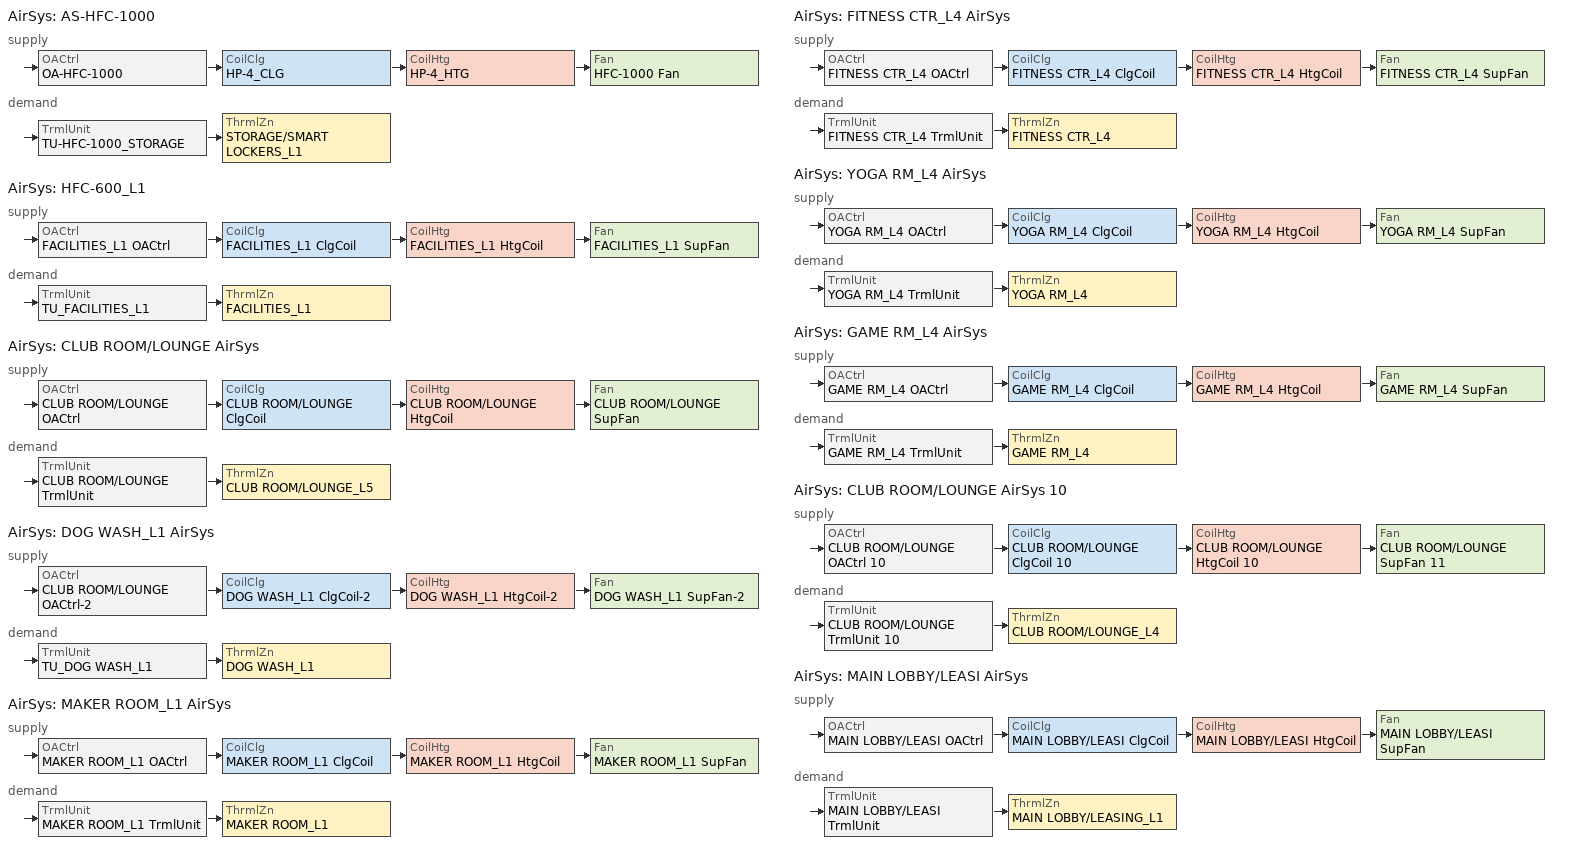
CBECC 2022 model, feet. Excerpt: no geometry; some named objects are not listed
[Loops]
AirSys 'AS-HFC-1000'
 supply: OACtrl 'OA-HFC-1000' > CoilClg 'HP-4_CLG' > CoilHtg 'HP-4_HTG' > Fan 'HFC-1000 Fan'
 demand: TrmlUnit 'TU-HFC-1000_STORAGE' > ThrmlZn 'STORAGE/SMART LOCKERS_L1'
AirSys 'HFC-600_L1'
 supply: OACtrl 'FACILITIES_L1 OACtrl' > CoilClg 'FACILITIES_L1 ClgCoil' > CoilHtg 'FACILITIES_L1 HtgCoil' > Fan 'FACILITIES_L1 SupFan'
 demand: TrmlUnit 'TU_FACILITIES_L1' > ThrmlZn 'FACILITIES_L1'
AirSys 'CLUB ROOM/LOUNGE AirSys'
 supply: OACtrl 'CLUB ROOM/LOUNGE OACtrl' > CoilClg 'CLUB ROOM/LOUNGE ClgCoil' > CoilHtg 'CLUB ROOM/LOUNGE HtgCoil' > Fan 'CLUB ROOM/LOUNGE SupFan'
 demand: TrmlUnit 'CLUB ROOM/LOUNGE TrmlUnit' > ThrmlZn 'CLUB ROOM/LOUNGE_L5'
AirSys 'DOG WASH_L1 AirSys'
 supply: OACtrl 'CLUB ROOM/LOUNGE OACtrl-2' > CoilClg 'DOG WASH_L1 ClgCoil-2' > CoilHtg 'DOG WASH_L1 HtgCoil-2' > Fan 'DOG WASH_L1 SupFan-2'
 demand: TrmlUnit 'TU_DOG WASH_L1' > ThrmlZn 'DOG WASH_L1'
AirSys 'MAKER ROOM_L1 AirSys'
 supply: OACtrl 'MAKER ROOM_L1 OACtrl' > CoilClg 'MAKER ROOM_L1 ClgCoil' > CoilHtg 'MAKER ROOM_L1 HtgCoil' > Fan 'MAKER ROOM_L1 SupFan'
 demand: TrmlUnit 'MAKER ROOM_L1 TrmlUnit' > ThrmlZn 'MAKER ROOM_L1'
AirSys 'FITNESS CTR_L4 AirSys'
 supply: OACtrl 'FITNESS CTR_L4 OACtrl' > CoilClg 'FITNESS CTR_L4 ClgCoil' > CoilHtg 'FITNESS CTR_L4 HtgCoil' > Fan 'FITNESS CTR_L4 SupFan'
 demand: TrmlUnit 'FITNESS CTR_L4 TrmlUnit' > ThrmlZn 'FITNESS CTR_L4'
AirSys 'YOGA RM_L4 AirSys'
 supply: OACtrl 'YOGA RM_L4 OACtrl' > CoilClg 'YOGA RM_L4 ClgCoil' > CoilHtg 'YOGA RM_L4 HtgCoil' > Fan 'YOGA RM_L4 SupFan'
 demand: TrmlUnit 'YOGA RM_L4 TrmlUnit' > ThrmlZn 'YOGA RM_L4'
AirSys 'GAME RM_L4 AirSys'
 supply: OACtrl 'GAME RM_L4 OACtrl' > CoilClg 'GAME RM_L4 ClgCoil' > CoilHtg 'GAME RM_L4 HtgCoil' > Fan 'GAME RM_L4 SupFan'
 demand: TrmlUnit 'GAME RM_L4 TrmlUnit' > ThrmlZn 'GAME RM_L4'
AirSys 'CLUB ROOM/LOUNGE AirSys 10'
 supply: OACtrl 'CLUB ROOM/LOUNGE OACtrl 10' > CoilClg 'CLUB ROOM/LOUNGE ClgCoil 10' > CoilHtg 'CLUB ROOM/LOUNGE HtgCoil 10' > Fan 'CLUB ROOM/LOUNGE SupFan 11'
 demand: TrmlUnit 'CLUB ROOM/LOUNGE TrmlUnit 10' > ThrmlZn 'CLUB ROOM/LOUNGE_L4'
AirSys 'MAIN LOBBY/LEASI AirSys'
 supply: OACtrl 'MAIN LOBBY/LEASI OACtrl' > CoilClg 'MAIN LOBBY/LEASI ClgCoil' > CoilHtg 'MAIN LOBBY/LEASI HtgCoil' > Fan 'MAIN LOBBY/LEASI SupFan'
 demand: TrmlUnit 'MAIN LOBBY/LEASI TrmlUnit' > ThrmlZn 'MAIN LOBBY/LEASING_L1'
[Proj]
60-21191-ACM-Mainplace Mall Parcel 3: GasType=None; NatGasAvail=0; EffMetric=SEER2/EER2/HSPF2; ZipCode=92705; DocAuthCompany=VCA Green; DocAuthAddress=1845 West Orangewood Ave Suite 310; DocAuthCity=Orange; DocAuthState=CA; DocAuthZipCode=92868; DocAuthPhone=714-363-4700; HVACAutoSizing=0; SolAccessRfArea=21429; ReducedPVReq=1
[Bldg]
<Name>MAINPLACE MALL PARCEL 3</Name>: BldgAz=360; AboveGrdStoryCnt=8
[ResProj]
60-21191-ACM-Mainplace Mall Parcel 3 2: StdDesignFuel_Ckg=Proposed; StdDesignFuel_Dry=Proposed; StdDesignFuel_HVAC=Electricity; StdDesignFuel_DHW=Proposed; StdDesignCompactDistrib=0; StdDesignDrnWtrHtRecov=0; StdDesignHPWHLocOverride=0; StdDesignWinPerfAdjust=0; StdDesignIAQFanPwr[1]=0.7
[ResZnGrp] FlrToFlrHgt=11; FlrToCeilingHgt=11
Name | Z
LB | 0
L1 | 11
[ResOtherZn] ozDHWSys=ResidentialDHWSystem 1; CeilingHeight=11; FloorHeight=11
Name | Type | SpcFunc | VentSpcFunc | ozHVACSystem | Area | Bottom | IAQOption | IAQFanRef[1] | DsgnOcc | DsgnOccNum | PrkgGarExhFlow | PrkgGarExhFanPwr | IAQFanRef[2] | IAQFanCnt[2]
ELEC 1_LB | Conditioned | Electrical, Mechanical, Telephone Rooms | General - Unoccupied | LG KUSAP241A | 319.326 | 0
ELEC 2_LB | Conditioned | Electrical, Mechanical, Telephone Rooms | General - Unoccupied | LG KUSAP361A | 373.085 | 0
ELEV 5_LB | Unconditioned | Unoccupied-Include in Gross Floor Area | NA |  | 82.6854 | 0 | Individual IAQ Fans
ELEV LOBBY_LB | Unconditioned | Lounge, Breakroom, or Waiting Area | Misc - All others |  | 169.147 | 0 | Individual IAQ Fans | SF 2-2 | 1 | 2
ELEVATOR 1_LB | Unconditioned | Unoccupied-Include in Gross Floor Area | NA |  | 149.826 | 0 | Individual IAQ Fans
ELEVATOR 2_LB | Unconditioned | Unoccupied-Include in Gross Floor Area | NA |  | 168.953 | 0 | Individual IAQ Fans
LOBBY_LB | Unconditioned | Lounge, Breakroom, or Waiting Area | Misc - All others |  | 459.863 | 0 |  | SF 1-5 | 1 | 5
MECH 1_LB | Unconditioned | Electrical, Mechanical, Telephone Rooms | General - Unoccupied |  | 333.031 | 0 | Individual IAQ Fans
MECH 2_LB | Unconditioned | Electrical, Mechanical, Telephone Rooms | General - Unoccupied |  | 331.332 | 0 | Individual IAQ Fans
MECH 3_LB | Unconditioned | Electrical, Mechanical, Telephone Rooms | General - Unoccupied |  | 425.811 | 0 | Individual IAQ Fans
MECH 4_LB | Unconditioned | Electrical, Mechanical, Telephone Rooms | General - Unoccupied |  | 673.643 | 0 | Individual IAQ Fans
PARKING_LB | Unconditioned | Parking Garage Area (Parking Zone and Ramps) | Exhaust - Parking garages |  | 79667.7 | 0 | Individual IAQ Fans |  |  |  | 120000 | 0.5
RES. STORAGE_LB | Unconditioned | Storage | General - Unoccupied |  | 221.319 | 0 | Individual IAQ Fans
STAIR 1_LB | Unconditioned | Stairwell | General - Unoccupied |  | 216.59 | 0 | Individual IAQ Fans
STAIR 2_LB | Unconditioned | Stairwell | General - Unoccupied |  | 199.944 | 0 | Individual IAQ Fans
BIKE/ MAINT_L1 | Unconditioned | Storage | Misc - All others |  | 523.436 | 11 | Individual IAQ Fans | SF 1-2 |  |  |  |  | EF 1-2
CORRIDOR 1_L1 | Unconditioned | Corridor Area | Residential - Common corridors |  | 621.69 | 11 | Individual IAQ Fans | COOK-100SQN12D_180 |  |  |  |  |  | 1
DOG WASH_L1 | Conditioned | All other |  | DOG WASH_L1 AirSys | 507.056 | 11
DOM WATER_L1 | Unconditioned | Electrical, Mechanical, Telephone Rooms | General - Unoccupied |  | 151.613 | 11 | Individual IAQ Fans
ELEC. 1_L1 | Unconditioned | Electrical, Mechanical, Telephone Rooms | General - Unoccupied |  | 82.4467 | 11 | Individual IAQ Fans
ELEC. 2_L1 | Unconditioned | Electrical, Mechanical, Telephone Rooms | General - Unoccupied |  | 520.554 | 11 | Individual IAQ Fans | COOK-100SQN12D
ELEV 5_L1 | Unconditioned | Unoccupied-Include in Gross Floor Area | NA |  | 82.6854 | 11 | Individual IAQ Fans
ELEVATOR 1_L1 | Unconditioned | Unoccupied-Include in Gross Floor Area | NA |  | 149.826 | 11 | Individual IAQ Fans
ELEVATOR 2_L1 | Unconditioned | Unoccupied-Include in Gross Floor Area | NA |  | 168.953 | 11 | Individual IAQ Fans
FACILITIES_L1 | Conditioned | Office Area (>250 square feet) |  | HFC-600_L1 | 884.5 | 11
FIRE PUMP RM_L1 | Unconditioned | Storage | Exhaust - Storage rooms, chemical |  | 248.437 | 11 | Individual IAQ Fans | COOK-100SQN12D
[ResSlabFlr]
Name | Area | Perimeter
SlabFlr : ELEC 1_LB | 319.326 | 0
SlabFlr : ELEC 2_LB | 373.085 | 0
SlabFlr : ELEV 5_LB | 82.6854 | 0
SlabFlr : ELEV LOBBY_LB | 169.147 | 0
SlabFlr : ELEVATOR 1_LB | 149.826 | 0
SlabFlr : ELEVATOR 2_LB | 168.953 | 0
SlabFlr : LOBBY_LB | 459.863 | 0
SlabFlr : MECH 1_LB | 333.031 | 0
SlabFlr : MECH 2_LB | 331.332 | 0
SlabFlr : MECH 3_LB | 425.811 | 0
SlabFlr : MECH 4_LB | 673.643 | 0
SlabFlr : PARKING_LB | 79667.7 | 0
SlabFlr : RES. STORAGE_LB | 221.319 | 0
SlabFlr : STAIR 1_LB | 216.59 | 0
SlabFlr : STAIR 2_LB | 199.944 | 0
SlabFlr : DOG WASH_L1 | 507.056 | 324.958
SlabFlr : IA1 1_L1 | 4453.14 | 2270.9
SlabFlr : IA1.3_L1 | 730.757 | 374.782
SlabFlr : IA2_L1 | 918.537 | 477.321
SlabFlr : IB1 1_L1 | 2261.79 | 906.687
[ResIntWall]
Name | Area | Construction | IsPartySurface | Outside
IntWall : ELEC 1_LB | 192.099 | Concrete Interior Wall | 1 | PARKING_LB
IntWall : ELEC 1_LB 2 | 222.595 | Concrete Interior Wall | 1 | PARKING_LB
IntWall : ELEC 1_LB 3 | 151.874 | Concrete Interior Wall | 1 | PARKING_LB
IntWall : ELEC 1_LB 4 | 120.123 | Concrete Interior Wall | 1 | PARKING_LB
IntWall : ELEC 1_LB 5 | 40.2251 | Concrete Interior Wall | 1 | PARKING_LB
IntWall : ELEC 1_LB 6 | 102.472 | Concrete Interior Wall | 1 | PARKING_LB
IntWall : ELEC 2_LB | 203.027 | Concrete Interior Wall | 1 | PARKING_LB
IntWall : ELEC 2_LB 2 | 239.618 | Concrete Interior Wall | 1 | PARKING_LB
IntWall : ELEC 2_LB 3 | 170.15 | Concrete Interior Wall | 1 | PARKING_LB
IntWall : ELEC 2_LB 4 | 106.629 | Concrete Interior Wall | 1 | PARKING_LB
IntWall : ELEC 2_LB 5 | 32.8773 | Concrete Interior Wall | 1 | PARKING_LB
IntWall : ELEC 2_LB 6 | 132.989 | Concrete Interior Wall | 1 | PARKING_LB
IntWall : ELEV 5_LB; IntWall : ELEV 5_LB 3 | 96.4774 | Concrete Interior Wall | 1 | PARKING_LB
IntWall : ELEV 5_LB 2; IntWall : ELEV 5_LB 4 | 103.702 | Concrete Interior Wall | 1 | PARKING_LB
IntWall : ELEV LOBBY_LB | 200.31 | Concrete Interior Wall | 1 | ELEVATOR 1_LB
IntWall : ELEV LOBBY_LB 2 | 200.31 | Concrete Interior Wall | 1 | PARKING_LB
IntWall : ELEV LOBBY_LB 3 | 102.176 | Concrete Interior Wall | 1 | PARKING_LB
IntWall : ELEVATOR 1_LB | 90.5046 | Concrete Interior Wall | 1 | PARKING_LB
IntWall : ELEVATOR 1_LB 2 | 200.31 | Concrete Interior Wall | 1 | STAIR 1_LB
IntWall : ELEVATOR 2_LB | 212.136 | Concrete Interior Wall | 1 | LOBBY_LB
IntWall : ELEVATOR 2_LB 2; IntWall : ELEVATOR 2_LB 3 | 96.3691 | Concrete Interior Wall | 1 | PARKING_LB
IntWall : ELEVATOR 2_LB 4; IntWall : PARKING_LB 7 | 212.136 | Concrete Interior Wall | 1 | STAIR 2_LB
IntWall : LOBBY_LB | 70.9478 | Concrete Interior Wall | 1 | PARKING_LB
IntWall : LOBBY_LB 2 | 78.4147 | Concrete Interior Wall | 1 | PARKING_LB
IntWall : LOBBY_LB 3 | 37.8901 | Concrete Interior Wall | 1 | PARKING_LB
IntWall : LOBBY_LB 4; IntWall : PARKING_LB 2 | 116.034 | Concrete Interior Wall | 1 | RES. STORAGE_LB
IntWall : MECH 1_LB | 206.149 | Concrete Interior Wall | 1 | PARKING_LB
IntWall : MECH 1_LB 2 | 195.474 | Concrete Interior Wall | 1 | PARKING_LB
IntWall : MECH 2_LB; IntWall : MECH 3_LB; IntWall : MECH 3_LB 2 | 201.252 | Concrete Interior Wall | 1 | PARKING_LB
IntWall : MECH 2_LB 2 | 199.209 | Concrete Interior Wall | 1 | PARKING_LB
IntWall : MECH 3_LB 3 | 256.013 | Concrete Interior Wall | 1 | PARKING_LB
IntWall : MECH 4_LB | 313.11 | Concrete Interior Wall | 1 | PARKING_LB
IntWall : MECH 4_LB 2 | 260.326 | Concrete Interior Wall | 1 | PARKING_LB
IntWall : PARKING_LB | 230.791 | Concrete Interior Wall | 1 | RES. STORAGE_LB
IntWall : PARKING_LB 3 | 76.4081 | Concrete Interior Wall | 1 | STAIR 1_LB
IntWall : PARKING_LB 4 | 59.3596 | Concrete Interior Wall | 1 | STAIR 1_LB
IntWall : PARKING_LB 5 | 123.902 | Concrete Interior Wall | 1 | STAIR 1_LB
IntWall : PARKING_LB 6 | 108.192 | Concrete Interior Wall | 1 | STAIR 1_LB
IntWall : PARKING_LB 8; IntWall : PARKING_LB 9 | 114.046 | Concrete Interior Wall | 1 | STAIR 2_LB
ResidentialInteriorWall 1497 | 20000 | Concrete Interior Wall |  | PARKING_LB
IntWall : BIKE/ MAINT_L1 | 145.075 | Interior Wall Cons | 1 | DOM WATER_L1
IntWall : BIKE/ MAINT_L1 2 | 116.843 | Interior Wall Cons | 1 | FIRE PUMP RM_L1
IntWall : BIKE/ MAINT_L1 3 | 63.3258 | Interior Wall Cons | 1 | LOBBY_L1
IntWall : BIKE/ MAINT_L1 4 | 85.914 | Interior Wall Cons | 1 | MAKER ROOM_L1
IntWall : BIKE/ MAINT_L1 5 | 208.635 | Interior Wall Cons | 1 | PARKING_L1
IntWall : BIKE/ MAINT_L1 6 | 265.458 | Interior Wall Cons | 1 | PARKING_L1
IntWall : BIKE/ MAINT_L1 7 | 116.218 | Interior Wall Cons | 1 | TRASH ROOM_L1
IntWall : BIKE/ MAINT_L1 8 | 53.2822 | Interior Wall Cons | 1 | TRASH ROOM_L1
IntWall : CORRIDOR 1_L1; IntWall : CORRIDOR 1_L1 3 | 273.001 | Interior Wall Cons | 1 | IA1 1_L1
IntWall : CORRIDOR 1_L1 2; IntWall : CORRIDOR 1_L1 7 | 262.867 | Interior Wall Cons | 1 | IA1 1_L1
IntWall : CORRIDOR 1_L1 4 | 264.772 | Interior Wall Cons | 1 | IA1 1_L1
IntWall : CORRIDOR 1_L1 5 | 321.627 | Interior Wall Cons | 1 | IA1 1_L1
IntWall : CORRIDOR 1_L1 6 | 256.122 | Interior Wall Cons | 1 | IA1 1_L1
IntWall : CORRIDOR 1_L1 8 | 65.0184 | Interior Wall Cons | 1 | JAN CL_L1
IntWall : CORRIDOR 1_L1 9 | 72.7379 | Interior Wall Cons | 1 | MAIN LOBBY/LEASING_L1
IntWall : CORRIDOR 1_L1 10 | 574.537 | Interior Wall Cons | 1 | PARKING_L1
IntWall : CORRIDOR 1_L1 11 | 862.089 | Interior Wall Cons | 1 | PARKING_L1
IntWall : CORRIDOR 1_L1 12 | 80.1506 | Interior Wall Cons | 1 | STORAGE/SMART LOCKERS_L1
IntWall : CORRIDOR 1_L1 13 | 307.109 | Interior Wall Cons | 1 | TRASH ROOM 2_L1
IntWall : CORRIDOR 1_L1 14; IntWall : ELEC. 1_L1 4 | 99.6063 | Interior Wall Cons | 1 | TRASH VEST._L1
IntWall : CORRIDOR 1_L1 15 | 96.3691 | Interior Wall Cons | 1 | ELEVATOR 2_L1
IntWall : CORRIDOR 1_L1 16 | 216.525 | Interior Wall Cons | 1 | IA1.3_L1
IntWall : CORRIDOR 1_L1 17 | 280.222 | Interior Wall Cons | 1 | IB1 1_L1
IntWall : CORRIDOR 1_L1 18 | 178.552 | Interior Wall Cons | 1 | IB1 1_L1
IntWall : CORRIDOR 1_L1 19 | 178.436 | Interior Wall Cons | 1 | IS1 1_L1
IntWall : CORRIDOR 1_L1 20 | 181.648 | Interior Wall Cons | 1 | IS1 1_L1
IntWall : CORRIDOR 1_L1 21 | 78.357 | Interior Wall Cons | 1 | LOBBY_L1
IntWall : CORRIDOR 1_L1 22 | 495.242 | Interior Wall Cons | 1 | PARKING_L1
IntWall : CORRIDOR 1_L1 23 | 284.831 | Interior Wall Cons | 1 | PARKING_L1
IntWall : CORRIDOR 1_L1 24 | 49.5036 | Interior Wall Cons | 1 | PARKING_L1
IntWall : CORRIDOR 1_L1 25 | 114.046 | Interior Wall Cons | 1 | STAIR 2_L1
IntWall : CORRIDOR 1_L1 26 | 42.0297 | Interior Wall Cons | 1 | IA1.1_L1
IntWall : CORRIDOR 1_L1 27 | 244.15 | Interior Wall Cons | 1 | IA1.1_L1
IntWall : CORRIDOR 1_L1 28 | 70.9132 | Interior Wall Cons | 1 | IA2_L1
IntWall : CORRIDOR 1_L1 29 | 262.208 | Interior Wall Cons | 1 | IA3_L1
IntWall : CORRIDOR 1_L1 30 | 101.518 | Interior Wall Cons | 1 | IA4_L1
IntWall : CORRIDOR 1_L1 31 | 388.757 | Interior Wall Cons | 1 | IB1 1_L1
IntWall : CORRIDOR 1_L1 32 | 111.251 | Interior Wall Cons | 1 | IDF 2_L1
IntWall : CORRIDOR 1_L1 33 | 160.799 | Interior Wall Cons | 1 | IS1.1_L1
IntWall : CORRIDOR 1_L1 34 | 18.7404 | Interior Wall Cons | 1 | IS2_L1
IntWall : CORRIDOR 1_L1 35 | 167.4 | Interior Wall Cons | 1 | IS2_L1
IntWall : CORRIDOR 1_L1 36 | 81.7849 | Interior Wall Cons | 1 | MECH._L1
IntWall : CORRIDOR 1_L1 37 | 675.385 | Interior Wall Cons | 1 | PARKING_L1
IntWall : CORRIDOR 1_L1 38 | 148.201 | Interior Wall Cons | 1 | PARKING_L1
IntWall : CORRIDOR 1_L1 39 | 302.172 | Interior Wall Cons | 1 | PARKING_L1
IntWall : CORRIDOR 1_L1 40 | 22.9852 | Interior Wall Cons | 1 | PASSAGEWAY_L1
IntWall : CORRIDOR 1_L1 41 | 89.1266 | Interior Wall Cons | 1 | PASSAGEWAY_L1
IntWall : DOG WASH_L1 | 162.716 | Interior Wall Cons | 1 | LOBBY_L1
IntWall : DOG WASH_L1 2 | 107.495 | Interior Wall Cons | 1 | LOBBY_L1
IntWall : DOG WASH_L1 3 | 42.2785 | Interior Wall Cons | 1 | LOBBY_L1
IntWall : DOG WASH_L1 4 | 274.549 | Interior Wall Cons | 1 | MAKER ROOM_L1
IntWall : DOM WATER_L1 | 126.453 | Interior Wall Cons | 1 | FIRE PUMP RM_L1
IntWall : DOM WATER_L1 2 | 126.453 | Interior Wall Cons | 1 | MAKER ROOM_L1
IntWall : DOM WATER_L1 3 | 145.075 | Interior Wall Cons | 1 | MPOE_L1
IntWall : ELEC. 1_L1 | 100.155 | Interior Wall Cons | 1 | PARKING_L1
IntWall : ELEC. 1_L1 2 | 99.6063 | Interior Wall Cons | 1 | PARKING_L1
IntWall : ELEC. 1_L1 3 | 100.155 | Interior Wall Cons | 1 | TRASH ROOM 2_L1
IntWall : ELEC. 2_L1 | 309.804 | Interior Wall Cons | 1 | PARKING_L1
IntWall : ELEC. 2_L1 2 | 203.312 | Interior Wall Cons | 1 | STAIR 5_L1
IntWall : ELEV 5_L1 | 96.4774 | Interior Wall Cons | 1 | FACILITIES_L1
IntWall : ELEV 5_L1 2 | 96.4774 | Interior Wall Cons | 1 | IDF 3_L1
IntWall : ELEV 5_L1 3 | 103.702 | Interior Wall Cons | 1 | MOVE IN/OUT_L1
IntWall : ELEV 5_L1 4 | 103.702 | Interior Wall Cons | 1 | PARKING_L1
IntWall : ELEVATOR 1_L1 | 90.5046 | Interior Wall Cons | 1 | MAIN LOBBY/LEASING_L1
IntWall : ELEVATOR 1_L1 2 | 200.31 | Interior Wall Cons | 1 | MAIN LOBBY/LEASING_L1
IntWall : ELEVATOR 1_L1 3 | 90.5046 | Interior Wall Cons | 1 | PARKING_L1
IntWall : ELEVATOR 1_L1 4 | 200.31 | Interior Wall Cons | 1 | STAIR 1_L1
IntWall : ELEVATOR 2_L1 | 212.136 | Interior Wall Cons | 1 | LOBBY_L1
IntWall : ELEVATOR 2_L1 2 | 212.136 | Interior Wall Cons | 1 | STAIR 2_L1
IntWall : ELEVATOR 2_L1 3 | 96.3691 | Interior Wall Cons | 1 | TRASH ROOM_L1
IntWall : FACILITIES_L1 | 181.435 | Interior Wall Cons | 1 | INVERTER RM_L1
IntWall : FACILITIES_L1 2 | 128.572 | Interior Wall Cons | 1 | MAIN ELEC._L1
IntWall : FACILITIES_L1 3 | 190.454 | Interior Wall Cons | 1 | MOVE IN/OUT_L1
IntWall : FACILITIES_L1 4 | 141.03 | Interior Wall Cons | 1 | MOVE IN/OUT_L1
IntWall : FACILITIES_L1 5 | 86.6755 | Interior Wall Cons | 1 | MOVE IN/OUT_L1
IntWall : FACILITIES_L1 6 | 134.663 | Interior Wall Cons | 1 | PARKING_L1
IntWall : FACILITIES_L1 7 | 35.5226 | Interior Wall Cons | 1 | PARKING_L1
IntWall : FACILITIES_L1 8 | 190.454 | Interior Wall Cons | 1 | STAIR 4_L1
IntWall : FACILITIES_L1 9 | 88.6677 | Interior Wall Cons | 1 | STAIR 4_L1
IntWall : FACILITIES_L1 10 | 273.03 | Interior Wall Cons | 1 | STAIR 4_L1
IntWall : FIRE PUMP RM_L1 | 74.4557 | Interior Wall Cons | 1 | MAIN ELEC_L1
IntWall : FIRE PUMP RM_L1 2 | 130.823 | Interior Wall Cons | 1 | MPOE_L1
IntWall : FIRE PUMP RM_L1 3 | 42.3868 | Interior Wall Cons | 1 | PARKING_L1
IntWall : FIRE PUMP RM_L1 4 | 257.277 | Interior Wall Cons | 1 | PARKING_L1
IntWall : IA1 1_L1 | 51.9865 | Interior Wall Cons | 1 | JAN CL_L1
IntWall : IA1 1_L1 2 | 193.067 | Interior Wall Cons | 1 | RESTROOM_L1
IntWall : IA1 1_L1 3 | 123.999 | Interior Wall Cons | 1 | STORAGE/SMART LOCKERS_L1
IntWall : IA1.1_L1 | 321.785 | Interior Wall Cons | 1 | IA2_L1
IntWall : IA1.1_L1 2 | 310.823 | Interior Wall Cons | 1 | IA3_L1
IntWall : IA1.3_L1 | 312.814 | Interior Wall Cons | 1 | IS1 1_L1
IntWall : IA2_L1 | 277.898 | Interior Wall Cons | 1 | PASSAGEWAY_L1
IntWall : IA2_L1 2 | 201.382 | Interior Wall Cons | 1 | PASSAGEWAY_L1
IntWall : IA3_L1 | 311.493 | Interior Wall Cons | 1 | IA4_L1
IntWall : IA4_L1 | 330.022 | Interior Wall Cons | 1 | IS2_L1
IntWall : IB1 1_L1 | 84.5607 | Interior Wall Cons | 1 | IS1 1_L1
IntWall : IB1 1_L1 2 | 217.571 | Interior Wall Cons | 1 | LOBBY_L1
IntWall : IB1 1_L1 3 | 370.308 | Interior Wall Cons | 1 | IS1.1_L1
IntWall : IB1 1_L1 4 | 370.308 | Interior Wall Cons | 1 | IS2_L1
[ResExtWall]
Name | Orientation | Area | Construction
ExtWall (Back 1) : ELEV LOBBY_LB | Back | 102.176 | Concrete Exterior Wall
ExtWall (Back 1) : ELEVATOR 1_LB | Back | 90.5046 | Concrete Exterior Wall
ExtWall (Front 1) : LOBBY_LB | Front | 361.499 | Concrete Exterior Wall
ExtWall (Right 1) : LOBBY_LB | Right | 153.924 | Concrete Exterior Wall
ExtWall (Left 1) : MECH 1_LB | Left | 195.474 | Concrete Exterior Wall
ExtWall (Back 1) : MECH 1_LB | Back | 206.149 | Concrete Exterior Wall
ExtWall (Front 1) : MECH 2_LB | Front | 199.209 | Concrete Exterior Wall
ExtWall (Left 1) : MECH 2_LB | Left | 201.252 | Concrete Exterior Wall
ExtWall (Front 1) : MECH 3_LB | Front | 256.013 | Concrete Exterior Wall
ExtWall (Back 1) : MECH 4_LB | Back | 260.326 | Concrete Exterior Wall
ExtWall (Right 1) : MECH 4_LB | Right | 313.11 | Concrete Exterior Wall
ExtWall (Front 1) : PARKING_LB | Front | 213.883 | Concrete Exterior Wall
ExtWall (Front 2) : PARKING_LB | Front | 920.063 | Concrete Exterior Wall
ExtWall (Front 3) : PARKING_LB | Front | 1836.58 | Concrete Exterior Wall
ExtWall (Left 1) : PARKING_LB | Left | 2234.62 | Concrete Exterior Wall
ExtWall (Back 1) : PARKING_LB | Back | 213.984 | Concrete Exterior Wall
ExtWall (Back 2) : PARKING_LB | Back | 2977.35 | Concrete Exterior Wall
ExtWall (Right 1) : PARKING_LB | Right | 1529.14 | Concrete Exterior Wall
ExtWall (Right 2) : PARKING_LB | Right | 187.411 | Concrete Exterior Wall
ExtWall (Right 3) : PARKING_LB | Right | 447.759 | Concrete Exterior Wall
ExtWall (Front 1) : RES. STORAGE_LB | Front | 230.791 | Concrete Exterior Wall
ExtWall (Back 1) : STAIR 1_LB | Back | 167.552 | Concrete Exterior Wall
ExtWall (Front 1) : CORRIDOR 1_L1 | Front | 73.7484 | R-21 Metal Frame
ExtWall (Back 1) : CORRIDOR 1_L1 | Back | 105.543 | R-21 Metal Frame
ExtWall (Back 2) : CORRIDOR 1_L1 | Back | 73.7484 | R-21 Metal Frame
ExtWall (Right 1) : CORRIDOR 1_L1 | Right | 394.365 | R-21 Metal Frame
ExtWall (Front 1) : DOG WASH_L1 | Front | 135.107 | R-21 Metal Frame
ExtWall (Front 2) : DOG WASH_L1 | Front | 135.104 | R-21 Metal Frame
ExtWall (Right 1) : DOG WASH_L1 | Right | 170.929 | R-21 Metal Frame
ExtWall (Right 2) : DOG WASH_L1 | Right | 61.3409 | R-21 Metal Frame
ExtWall (Front 1) : ELEC. 2_L1 | Front | 309.804 | R-21 Metal Frame
ExtWall (Left 1) : ELEC. 2_L1 | Left | 203.312 | R-21 Metal Frame
ExtWall (Front 1) : MALL SECURITY_L1 | Front | 132.346 | R-21 Metal Frame
ExtWall (Right 1) : MALL SECURITY_L1 | Right | 53.1991 | R-21 Metal Frame
ExtWall (Left 1) : IA1 1_L1; ExtWall (Left 2) : IA1 1_L1; ExtWall (Left 3) : IA1 1_L1 | Left | 62.0013 | R-21 Metal Frame
ExtWall (Back 1) : IA1 1_L1; ExtWall (Back 5) : IA1 1_L1 | Back | 139.507 | R-21 Metal Frame
ExtWall (Back 2) : IA1 1_L1; ExtWall (Back 6) : IA1 1_L1 | Back | 133.494 | R-21 Metal Frame
ExtWall (Back 3) : IA1 1_L1; ExtWall (Back 4) : IA1 1_L1; ExtWall (Back 11) : IA1 1_L1; ExtWall (Back 12) : IA1 1_L1 | Back | 131.433 | R-21 Metal Frame
ExtWall (Back 7) : IA1 1_L1; ExtWall (Back 8) : IA1 1_L1 | Back | 132.386 | R-21 Metal Frame
ExtWall (Back 9) : IA1 1_L1 | Back | 129.131 | R-21 Metal Frame
ExtWall (Back 10) : IA1 1_L1 | Back | 126.991 | R-21 Metal Frame
ExtWall (Right 1) : IA1 1_L1; ExtWall (Right 2) : IA1 1_L1; ExtWall (Right 4) : IA1 1_L1 | Right | 62.0013 | R-21 Metal Frame
ExtWall (Right 3) : IA1 1_L1 | Right | 47.4249 | R-21 Metal Frame
ExtWall (Back 1) : IA1.1_L1 | Back | 122.332 | R-21 Metal Frame
ExtWall (Back 2) : IA1.1_L1 | Back | 128.522 | R-21 Metal Frame
ExtWall (Right 1) : IA1.1_L1 | Right | 54.7838 | R-21 Metal Frame
ExtWall (Front 1) : IA1.3_L1; ExtWall (Front 3) : IB1 1_L1 | Front | 57.4938 | R-21 Metal Frame
ExtWall (Left 1) : IA1.3_L1 | Left | 41.4521 | R-21 Metal Frame
ExtWall (Back 1) : IA1.3_L1 | Back | 370.308 | R-21 Metal Frame
ExtWall (Right 1) : IA1.3_L1 | Right | 134.324 | R-21 Metal Frame
ExtWall (Right 2) : IA1.3_L1 | Right | 123.653 | R-21 Metal Frame
ExtWall (Left 1) : IA2_L1 | Left | 91.3816 | R-21 Metal Frame
ExtWall (Back 1) : IA2_L1 | Back | 413.1 | R-21 Metal Frame
ExtWall (Left 1) : IA3_L1 | Left | 51.9699 | R-21 Metal Frame
ExtWall (Back 1) : IA3_L1 | Back | 272.504 | R-21 Metal Frame
ExtWall (Right 1) : IA4_L1 | Right | 429.501 | R-21 Metal Frame
ExtWall (Front 1) : IB1 1_L1 | Front | 60.4603 | R-21 Metal Frame
ExtWall (Front 2) : IB1 1_L1 | Front | 364.783 | R-21 Metal Frame
ExtWall (Back 1) : IB1 1_L1 | Back | 60.4603 | R-21 Metal Frame
ExtWall (Back 2) : IB1 1_L1 | Back | 57.4938 | R-21 Metal Frame
ExtWall (Right 1) : IB1 1_L1 | Right | 147.038 | R-21 Metal Frame
ExtWall (Right 2) : IB1 1_L1 | Right | 115.33 | R-21 Metal Frame
ExtWall (Right 3) : IB1 1_L1 | Right | 133.754 | R-21 Metal Frame
ExtWall (Right 4) : IB1 1_L1 | Right | 123.667 | R-21 Metal Frame
ExtWall (Right 5) : IB1 1_L1 | Right | 135.829 | R-21 Metal Frame
ExtWall (Right 6) : IB1 1_L1 | Right | 129.261 | R-21 Metal Frame
[ResCathedralCeiling] RoofRise=0; Orientation=Front; Construction=Roof Cons
Name | Area
Roof (Front 1) : PARKING_LB | 101.058
Roof (Front 2) : PARKING_LB | 42.5293
Roof (Front 3) : PARKING_LB | 55.557
Roof (Front 1) : CORRIDOR 1_L1 | 1108.1
Roof (Front 2) : CORRIDOR 1_L1 | 658.599
Roof (Front 3) : CORRIDOR 1_L1 | 820.085
Roof (Front 1) : IA1.1_L1 | 692.995
Roof (Front 1) : IA2_L1 | 26.2486
Roof (Front 2) : IA2_L1 | 10.4697
[ResIntFlr] FloorZ=11; Construction=Interior Floor Cons; IsPartySurface=1
Name | Area | Outside
IntFloor : BIKE/ MAINT_L1 | 364.632 | PARKING_LB
IntFloor : BIKE/ MAINT_L1 2 | 158.804 | PARKING_LB
IntFloor : CORRIDOR 1_L1 | 280.567 | PARKING_LB
IntFloor : CORRIDOR 1_L1 2 | 163.347 | MECH 4_LB
IntFloor : CORRIDOR 1_L1 3 | 177.776 | PARKING_LB
IntFloor : DOM WATER_L1 | 151.613 | PARKING_LB
IntFloor : ELEC. 1_L1 | 82.4467 | PARKING_LB
IntFloor : ELEC. 2_L1 | 331.332 | MECH 2_LB
IntFloor : ELEC. 2_L1 2 | 189.223 | PARKING_LB
IntFloor : ELEV 5_L1 | 82.6854 | ELEV 5_LB
IntFloor : ELEVATOR 1_L1 | 149.826 | ELEVATOR 1_LB
IntFloor : ELEVATOR 2_L1 | 168.953 | ELEVATOR 2_LB
IntFloor : FACILITIES_L1 | 16.9269 | MECH 3_LB
IntFloor : FACILITIES_L1 2 | 681.661 | PARKING_LB
IntFloor : FACILITIES_L1 3 | 93.2217 | PARKING_LB
IntFloor : MALL SECURITY_L1 | 6.43092 | MECH 3_LB
IntFloor : MALL SECURITY_L1 2 | 86.3079 | PARKING_LB
IntFloor : FIRE PUMP RM_L1 | 248.437 | PARKING_LB
IntFloor : IA1.1_L1 | 13.7903 | MECH 4_LB
IntFloor : IA1.1_L1 2 | 100.305 | PARKING_LB
IntFloor : IA3_L1 | 345.769 | MECH 4_LB
IntFloor : IA3_L1 2 | 1.02639 | PARKING_LB
IntFloor : IA4_L1 | 12.6731 | MECH 4_LB
[ResWin] SpecMethod=Overall Window Area
Name | WinType
Window (Front 1) : CORRIDOR 1_L1; Window (Back 1) : CORRIDOR 1_L1 | ResidentialWindowType 1
Window (Front 1) : DOG WASH_L1; Window (Back 2) : IA1 1_L1; Window (Back 4) : IA1 1_L1; Window (Back 6) : IA1 1_L1; Window (Back 8) : IA1 1_L1; Window (Back 10) : IA1 1_L1; Window (Back 12) : IA1 1_L1; Window (Right 2) : IA1.3_L1; Window (Right 2) : IB1 1_L1; Window (Right 5) : IB1 1_L1 | ResidentialWindowType 2
Window (Front 2) : DOG WASH_L1 | ResidentialWindowType 3
Window (Left 1) : IA1 1_L1; Window (Left 2) : IA1 1_L1; Window (Left 3) : IA1 1_L1; Window (Right 1) : IA1 1_L1; Window (Right 2) : IA1 1_L1; Window (Right 3) : IA1 1_L1 | ResidentialWindowType 4
Window (Back 1) : IA1 1_L1; Window (Back 3) : IA1 1_L1; Window (Back 5) : IA1 1_L1; Window (Back 7) : IA1 1_L1; Window (Back 9) : IA1 1_L1; Window (Back 11) : IA1 1_L1 | ResidentialWindowType 5
Window (Back 1) : IA1.1_L1 | ResidentialWindowType 6
Window (Back 2) : IA1.1_L1; Window (Right 1) : IA1.3_L1; Window (Back 1) : IA2_L1; Window (Back 2) : IA2_L1; Window (Back 1) : IA3_L1; Window (Back 2) : IA3_L1; Window (Right 1) : IA4_L1; Window (Right 2) : IA4_L1; Window (Right 1) : IB1 1_L1; Window (Right 3) : IB1 1_L1; Window (Right 4) : IB1 1_L1; Window (Right 6) : IB1 1_L1 | ResidentialWindowType 7
Window (Front 1) : IB1 1_L1 | ResidentialWindowType 8
[ResZn] CeilingHeight=11; FloorHeight=11; Bottom=11
IA1 1_L1; IA1.1_L1; IA1.3_L1; IA2_L1; IA3_L1; IA4_L1; IB1 1_L1
[DwellUnit]
Name | DwellUnitTypeRef | Count
DwellingUnit 1 | IA1 | 6
DwellingUnit 2 | IA1.1 | 1
DwellingUnit 3 | IA1.3 | 1
DwellingUnit 4 | IA2 | 1
DwellingUnit 5 | IA3 | 1
DwellingUnit 6 | IA4 | 1
DwellingUnit 7 | IB1 | 2
[AirSys] Type=SZHP; OptStart=0
AS-HFC-1000: SubType=Packaged3Phase; DuctLctn=Conditioned
HFC-600_L1: DuctLctn=Conditioned; CtrlZnRef=FACILITIES_L1
CLUB ROOM/LOUNGE AirSys: DuctLctn=Conditioned; CtrlZnRef=CLUB ROOM/LOUNGE_L5
DOG WASH_L1 AirSys: DuctLctn=Conditioned; CtrlZnRef=DOG WASH_L1; Status=New
MAKER ROOM_L1 AirSys: CtrlZnRef=MAKER ROOM_L1
FITNESS CTR_L4 AirSys: CtrlZnRef=FITNESS CTR_L4
YOGA RM_L4 AirSys: CtrlZnRef=YOGA RM_L4
GAME RM_L4 AirSys: CtrlZnRef=GAME RM_L4
CLUB ROOM/LOUNGE AirSys 10: CtrlZnRef=CLUB ROOM/LOUNGE_L4
MAIN LOBBY/LEASI AirSys: CtrlZnRef=MAIN LOBBY/LEASING_L1
[AirSeg]
Name | Sys | Type
HP-4_SUPPLY | AS-HFC-1000 | Supply
HP-4_RETURN | AS-HFC-1000 | Return
FACILITIES_L1 SupAirSeg | HFC-600_L1 | Supply
FACILITIES_L1 RetAirSeg | HFC-600_L1 | Return
CLUB ROOM/LOUNGE SupAirSeg | CLUB ROOM/LOUNGE AirSys | Supply
CLUB ROOM/LOUNGE RetAirSeg | CLUB ROOM/LOUNGE AirSys | Return
DOG WASH_L1 SupAirSeg | DOG WASH_L1 AirSys | Supply
DOG WASH_L1 RetAirSeg-2 | DOG WASH_L1 AirSys | Return
MAKER ROOM_L1 SupAirSeg | MAKER ROOM_L1 AirSys | Supply
MAKER ROOM_L1 RetAirSeg | MAKER ROOM_L1 AirSys | Return
FITNESS CTR_L4 SupAirSeg | FITNESS CTR_L4 AirSys | Supply
FITNESS CTR_L4 RetAirSeg | FITNESS CTR_L4 AirSys | Return
YOGA RM_L4 SupAirSeg | YOGA RM_L4 AirSys | Supply
YOGA RM_L4 RetAirSeg | YOGA RM_L4 AirSys | Return
GAME RM_L4 SupAirSeg | GAME RM_L4 AirSys | Supply
GAME RM_L4 RetAirSeg | GAME RM_L4 AirSys | Return
CLUB ROOM/LOUNGE SupAirSeg 19 | CLUB ROOM/LOUNGE AirSys 10 | Supply
CLUB ROOM/LOUNGE RetAirSeg 20 | CLUB ROOM/LOUNGE AirSys 10 | Return
MAIN LOBBY/LEASI SupAirSeg | MAIN LOBBY/LEASI AirSys | Supply
MAIN LOBBY/LEASI RetAirSeg | MAIN LOBBY/LEASI AirSys | Return
[CoilClg] Type=DirectExpansion
Name | Sys | CapTotNetRtd | DXSEER2 | DXEER2
HP-4_CLG | AS-HFC-1000 | 30000 | 15.2 | 12.5
FACILITIES_L1 ClgCoil | HFC-600_L1 | 18000 | 15.2 | 12
CLUB ROOM/LOUNGE ClgCoil | CLUB ROOM/LOUNGE AirSys | 48000 | 16.5 | 8.8
DOG WASH_L1 ClgCoil-2 | DOG WASH_L1 AirSys | 18000 | 15.2 | 12
MAKER ROOM_L1 ClgCoil | MAKER ROOM_L1 AirSys | 18000 | 15.2 | 12
FITNESS CTR_L4 ClgCoil | FITNESS CTR_L4 AirSys | 48000 | 16.5 | 8.8
YOGA RM_L4 ClgCoil | YOGA RM_L4 AirSys | 24000 | 15.5 | 12
GAME RM_L4 ClgCoil | GAME RM_L4 AirSys | 36000 | 15.2 | 12.5
CLUB ROOM/LOUNGE ClgCoil 10 | CLUB ROOM/LOUNGE AirSys 10 | 48000 | 16.5 | 8.8
MAIN LOBBY/LEASI ClgCoil | MAIN LOBBY/LEASI AirSys | 48000 | 16.5 | 8.8
[CoilHtg] Type=HeatPump
Name | Sys | CapTotNetRtd | HtPumpHSPF2 | HtPumpCOP
HP-4_HTG | AS-HFC-1000 | 29800 | 7.8 | 2.2
FACILITIES_L1 HtgCoil | HFC-600_L1 | 17800 | 8
CLUB ROOM/LOUNGE HtgCoil | CLUB ROOM/LOUNGE AirSys | 54000 | 9.2 | 10.2
DOG WASH_L1 HtgCoil-2 | DOG WASH_L1 AirSys | 17800 | 8
MAKER ROOM_L1 HtgCoil | MAKER ROOM_L1 AirSys | 17800 | 8
FITNESS CTR_L4 HtgCoil | FITNESS CTR_L4 AirSys | 54000 | 9.2 | 10.2
YOGA RM_L4 HtgCoil | YOGA RM_L4 AirSys | 23700 | 8
GAME RM_L4 HtgCoil | GAME RM_L4 AirSys | 36800 | 7.8
CLUB ROOM/LOUNGE HtgCoil 10 | CLUB ROOM/LOUNGE AirSys 10 | 54000 | 9.2 | 10.2
MAIN LOBBY/LEASI HtgCoil | MAIN LOBBY/LEASI AirSys | 54000 | 9.2 | 10.2
[Fan] ModelingMthd=BrakeHorsePower
Name | Sys | CtrlMthd | FlowCap | FlowMin | MtrBHP | MtrHP | MtrEff | FEI
HFC-1000 Fan | AS-HFC-1000 | ConstantVolume | 422 | 731 | 0.333 | 0.5 | 0.85
FACILITIES_L1 SupFan | HFC-600_L1 | ConstantVolume | 792 | 407 | 0.333 | 0.5 | 0.855
CLUB ROOM/LOUNGE SupFan | CLUB ROOM/LOUNGE AirSys |  |  |  | 0.333 | 0.5 | 0.855
DOG WASH_L1 SupFan-2 | DOG WASH_L1 AirSys |  |  |  | 0.333 | 0.5 | 0.855
MAKER ROOM_L1 SupFan | MAKER ROOM_L1 AirSys |  |  |  | 0.333 | 0.5 | 0.855
FITNESS CTR_L4 SupFan | FITNESS CTR_L4 AirSys |  |  |  | 0.333 | 0.5 | 0.855
YOGA RM_L4 SupFan | YOGA RM_L4 AirSys |  |  |  | 0.125 | 0.25 | 0.855
GAME RM_L4 SupFan | GAME RM_L4 AirSys |  |  |  | 0.333 | 0.5 | 0.855
CLUB ROOM/LOUNGE SupFan 11 | CLUB ROOM/LOUNGE AirSys 10 |  |  |  | 1 | 1.5 | 0.855 | 1
MAIN LOBBY/LEASI SupFan | MAIN LOBBY/LEASI AirSys |  |  |  | 0.75 | 1 | 0.855
[TrmlUnit] Type=Uncontrolled
Name | Sys | ZnServedRef
TU-HFC-1000_STORAGE | AS-HFC-1000 | STORAGE/SMART LOCKERS_L1
TU_FACILITIES_L1 | HFC-600_L1 | FACILITIES_L1
CLUB ROOM/LOUNGE TrmlUnit | CLUB ROOM/LOUNGE AirSys | CLUB ROOM/LOUNGE_L5
TU_DOG WASH_L1 | DOG WASH_L1 AirSys | DOG WASH_L1
MAKER ROOM_L1 TrmlUnit | MAKER ROOM_L1 AirSys | MAKER ROOM_L1
FITNESS CTR_L4 TrmlUnit | FITNESS CTR_L4 AirSys | FITNESS CTR_L4
YOGA RM_L4 TrmlUnit | YOGA RM_L4 AirSys | YOGA RM_L4
GAME RM_L4 TrmlUnit | GAME RM_L4 AirSys | GAME RM_L4
CLUB ROOM/LOUNGE TrmlUnit 10 | CLUB ROOM/LOUNGE AirSys 10 | CLUB ROOM/LOUNGE_L4
MAIN LOBBY/LEASI TrmlUnit | MAIN LOBBY/LEASI AirSys | MAIN LOBBY/LEASING_L1
[OACtrl]
Name | Sys | EconoCtrlMthd | AirSegSupRef | AirSegRetRef
OA-HFC-1000 | AS-HFC-1000
FACILITIES_L1 OACtrl | HFC-600_L1 | NoEconomizer | FACILITIES_L1 SupAirSeg | FACILITIES_L1 RetAirSeg
CLUB ROOM/LOUNGE OACtrl | CLUB ROOM/LOUNGE AirSys | NoEconomizer | CLUB ROOM/LOUNGE SupAirSeg | CLUB ROOM/LOUNGE RetAirSeg
CLUB ROOM/LOUNGE OACtrl-2 | DOG WASH_L1 AirSys | NoEconomizer
MAKER ROOM_L1 OACtrl | MAKER ROOM_L1 AirSys | NoEconomizer | MAKER ROOM_L1 SupAirSeg | MAKER ROOM_L1 RetAirSeg
FITNESS CTR_L4 OACtrl | FITNESS CTR_L4 AirSys | NoEconomizer | FITNESS CTR_L4 SupAirSeg | FITNESS CTR_L4 RetAirSeg
YOGA RM_L4 OACtrl | YOGA RM_L4 AirSys | NoEconomizer | YOGA RM_L4 SupAirSeg | YOGA RM_L4 RetAirSeg
GAME RM_L4 OACtrl | GAME RM_L4 AirSys | NoEconomizer | GAME RM_L4 SupAirSeg | GAME RM_L4 RetAirSeg
CLUB ROOM/LOUNGE OACtrl 10 | CLUB ROOM/LOUNGE AirSys 10 | NoEconomizer | CLUB ROOM/LOUNGE SupAirSeg 19 | CLUB ROOM/LOUNGE RetAirSeg 20
MAIN LOBBY/LEASI OACtrl | MAIN LOBBY/LEASI AirSys | NoEconomizer | MAIN LOBBY/LEASI SupAirSeg | MAIN LOBBY/LEASI RetAirSeg
[PVArray]
PhotovoltaicArray 1: DCSysSize=269; ModuleType=Premium; PwrElec=DC Power Optimizers
[ResConsAssm]
Ext Wall Cons: CanAssignTo=Exterior Walls; CavityLayer=R 21; FrameLayer=2x6 @ 16 in. O.C.; SheathInsulLayerRVal=4; WallExtFinishLayer=Synthetic Stucco
Interior Floor Cons: CanAssignTo=Interior Floors; CavityLayer=R 19
Interior Wall Cons: CanAssignTo=Interior Walls; CavityLayer=R 13
Ceiling Below Attic Cons: CanAssignTo=Ceilings (below attic); CavityLayer=R 38; WallExtFinishLayer=3 Coat Stucco
Attic Roof Cons: CanAssignTo=Attic Roofs; CavityLayer=R 38; FrameLayer=2x4 @ 24 in. O.C.; InsideFinishLayer=Gypsum Board
Roof Cons: CanAssignTo=Cathedral Ceilings; CavityLayer=R 38; FrameLayer=2x12 @ 16 in. O.C.; RadiantBarrier=0
Undergrd Wall Cons: CanAssignTo=Underground Walls
R-21 Metal Frame: CavityLayer=R 21; FrameLayer=2x6 @ 16 in. O.C.; WallExtFinishLayer=All Other Siding; Type=Steel Framed Wall; SheathInsul2Layer=Gypsum Board; SheathInsulLayer=Gypsum Board
Concrete Exterior Wall: CanAssignTo=Exterior Walls; CavityLayer=R 19; SheathInsulLayerRVal=4; Type=Concrete / ICF / Brick; MassLayer=Concrete; MassThickness=8 in.
Concrete Interior Wall: CanAssignTo=Interior Walls; Type=Concrete / ICF / Brick; MassLayer=Concrete; MassThickness=8 in.; Furring2Layer=5.5 in. Metal; FurringLayer=5.5 in. Metal
Interior Concrete Floor: CanAssignTo=Interior Floors; Type=Concrete / ICF / Brick; MassLayer=Concrete; MassThickness=8 in.
[ResMat]
Name | Density | SpecHeat | Conductivity | ConductivityCT | RValPerInch | Thickness | ConductivityQII
SoftWood | 35 | 0.39 | 0.08167 | 0.0012 | 1.0204
Steel | 489 | 0.12 | 26.2 |  | 0.00318
SIPSskin | 41 | 0.45 | 0.06127 | 0.0012 | 1.36 | 0.4375
Ceiling Insul | 1.5 | 0.2 |  | 0.00418
Other Insul | 1.5 | 0.2 |  | 0.0032537
VertWallCavity | 0.075 | 0.24 | 0.314 | 0.00397 | 1.1333 | 3.5
Gypsum Board | 40 | 0.27 | 0.09167 | 0.0001217 | 0.9091 | 0.5
Insul-R4-D1.5-SH0.35-C0.02083 | 1.5 | 0.35 | 0.0208325 | 0.00175 |  | 1 | 0.0208325
Synthetic Stucco | 58 | 0.2 | 0.2 |  | 0.5333 | 0.375
Carpet | 12.3 | 0.34 | 0.02 |  | 4.1667 | 0.5
Wood layer | 41 | 0.45 | 0.06127 | 0.0012 | 1.36 | 0.5
Light Roof | 120 | 0.2 | 1 |  | 0.0833 | 0.2
Ins-R21-D1.5-SH0.2-C0.02183 | 1.5 | 0.2 | 0.0218254 | 0.0032537 |  |  | 0.0311791
Ins-R13-D1.5-SH0.2-C0.02244 | 1.5 | 0.2 | 0.0224376 | 0.0032537 |  |  | 0.0320537
FrameGap | 0 | 0 | 200 |  | 0.000417
Ins-R21-D1.5-SH0.2-C0.01389 | 1.5 | 0.2 | 0.0138889 | 0.00418 |  |  | 0.0198413
Ins-R21-D1.5-SH0.2-C0.02183 17 | 1.5 | 0.2 | 0.0218254 | 0.0032537 |  |  | 0.0218254
Ins-R13-D1.5-SH0.2-C0.02244 18 | 1.5 | 0.2 | 0.0224376 | 0.0032537 |  |  | 0.0224376
Ins-R21-D1.5-SH0.2-C0.01389 19 | 1.5 | 0.2 | 0.0138889 | 0.00418 |  |  | 0.0138889
Other Siding | 0 | 0 | 0.1042 |  | 0.8 | 0.25
Concrete | 144 | 0.2 | 1 |  | 0.0833
Ins-R19-D1.5-SH0.2-C0.04934 | 1.5 | 0.2 | 0.0493421 | 0.0032537 |  |  | 0.0493421
Ins-R9.1-D1.5-SH0.2-C0.03205 | 1.5 | 0.2 | 0.0320513 | 0.00418 |  |  | 0.0387027
Ins-R38-D1.5-SH0.2-C0.00768 | 1.5 | 0.2 | 0.00767544 | 0.0032537 |  |  | 0.00767544
Ins-R38-D1.5-SH0.2-C0.02467 | 1.5 | 0.2 | 0.0246711 | 0.00418 |  |  | 0.0246711
[ResHVACSys] Type=Heat Pump Heating and Cooling System
Name | HtPumpSystem[1] | HtPumpSystemCount[1]
LG ZRUM036GSS0; LG ZRUM036GSS0-2 | ZRUM036GSS0
LG ZRUM024GSS0 | ZRUN024GSS0
LG ZRUM060GSS0 | ZRUM060GSS0
LG ZRUM048GSS0; LG ZRUM048GSS0-2 | ZRUM048GSS0
LG KUSAP241A | KUSAP241A | 4
LG KUSAP361A | KUSAP361A
LG KUSAB121A | KUSAB121A | 1
LG KSAB091A | KUSAB091A
[ResHtgSys]
ResidentialHeatingSystem 1: Type=Boiler - Gas or oil boiler
[ResHtPumpSys]
Name | Type | HSPF2 | Cap47 | Cap17 | SEER2 | EER2 | UseEERinAnalysis | AutoSize
ResidentialHeatPumpSystem 1 | SplitHeatPump - Central split heat pump
GH5SAN51800A | SplitHeatPump - Central split heat pump | 8 | 17400 | 17900 | 15.2 | 12 | 1
GH5SAN42400A | SplitHeatPump - Central split heat pump | 8 | 23000 | 23000 | 15.5 | 12 | 1
ZRUM036GSS0 | DuctlessMultiSplitHeatPump - Ductless multi-split heat pump | 10.5 | 36000 | 30000 | 23
HP-1 | SplitHeatPump - Central split heat pump |  | 17400 | 16000 | 15.2
ZRUN024GSS0 | DuctlessMultiSplitHeatPump - Ductless multi-split heat pump | 10.5 | 24000 | 22000 | 20.5 |  |  | 0
ZRUM060GSS0 | DuctlessMultiSplitHeatPump - Ductless multi-split heat pump | 10.5 | 60000 | 48000 | 23
ZRUM048GSS0 | DuctlessMultiSplitHeatPump - Ductless multi-split heat pump | 10.5 | 48000 | 45000 | 23.3
KUSAP241A | DuctlessMiniSplitHeatPump - Ductless mini-split heat pump | 10.5 | 22000 | 20000 | 22
KUSAP361A | DuctlessMiniSplitHeatPump - Ductless mini-split heat pump | 10.5 | 33000 | 30500 | 20
KUSAB121A | DuctlessMiniSplitHeatPump - Ductless mini-split heat pump | 10.5 | 12000 | 10600 | 22.5
KUSAB091A | DuctlessMiniSplitHeatPump - Ductless mini-split heat pump | 10.5 | 9000 | 7500 | 23.8
[ResDistSys]
ResidentialDistributionSystem 1: Type=Ducts located entirely in conditioned space
[ResFanSys]
ResidentialFanSystem 1: Type=Single Speed Fan; WperCFMCool=0.45
[ResIAQFan]
Name | IAQCFM | WperCFMIAQ | IAQFanType
TEF-1_90 | 90 | 0.13
FOF-1_40 | 40 | 0.21 | Supply
FOF-1_50 | 50 | 0.21 | Supply
FOF-1_60 | 60 | 0.21 | Supply
FOF-1_70 | 70 | 0.13 | Supply
FOF-1_90 | 90 | 0.13 | Supply
FOF-1_80 | 80 | 0.13 | Supply
FOF-2 | 220 | 0.27 | Supply
COOK-120SQN10D | 600 | 0.2
COOK-100SQN12D | 400 | 0.31
BROAN-ZB110 | 130 | 0.31
COOK-100SQN12D_360 | 360 | 0.34
COOK-100SQN12D_180 | 180 | 0.38
COOK-90SQN10D | 240 | 0.38
COOK-100SQN15D | 360 | 0.34 | Supply
SF-100SQN12D | 150 | 0.38 | Supply
EF-150SQN10D | 1000 | 0.25
SF-150SQN10D | 1000 | 0.25 | Supply
EF-100SQN10D | 50 | 0.38
IAQ EF 40 | 40 | 0.11
IAQ EF 50 | 50 | 0.1
IAQ EF 60 | 60 | 0.09
IAQ EF 70 | 70 | 0.09
IAQ SF 40 | 40 | 0.2 | Supply
IAQ SF 50 | 50 | 0.2 | Supply
IAQ SF 60 | 60 | 0.2 | Supply
IAQ SF 70 | 70 | 0.2 | Supply
FOF-2_100 | 100 | 0.27 | Supply
TEF-1_50 | 50 | 0.13
COOK-100SQN12D_100; EF 1-2 | 100 | 0.31
SF 2-2 | 150 | 0.625 | Supply
SF 1-5 | 240 | 0.5 | Supply
SF 1-2 | 100 | 0.625 | Supply
SF 1-1 | 560 | 0.222 | Supply
[ResCentralVentSys]
Corridor Ventilation: Type=Balanced
[ResDHWSys]
ResidentialDHWSystem 1: CentralRecircType=Central with Recirculation; CentralDHWType=HPWH; CHPWHSysDescrip=Multi Pass Primary; CHPWHCompType=Rheem HPHD-135HNU (horiz MP, 30kW cap @ 45F); CHPWHNumComp=5; CHPWHTankCount=3; CHPWHTankLoc=Outside; CHPWHSrcAirLoc=Outside; CHPWHLoopTankConfig=None (return to Primary)
[ResWtrHtr]
ResidentialWaterHeater 1: TankType=Commercial Storage (TE & SBL); InputRating=1500000; EnergyFactor=0.97; TankVolume=1; RecovEff=0.97
